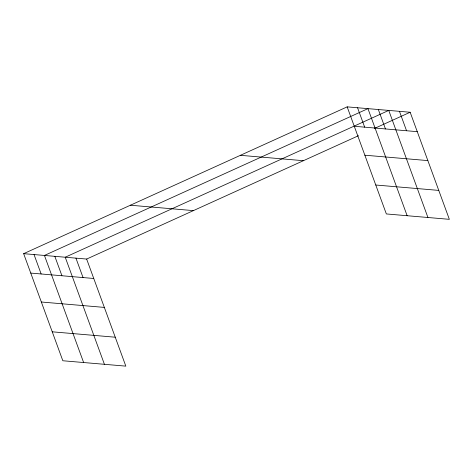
<?xml version="1.0" encoding="UTF-8"?>
<svg xmlns="http://www.w3.org/2000/svg" width="473" height="473" viewBox="0 0 473 473"><rect width="100%" height="100%" fill="white"/><g stroke="black" fill="none" stroke-linecap="round" stroke-linejoin="round"><path stroke-width="0.71" d="M23.65 253.67L86.648 259.056L125.83 366.137L62.838 360.751L23.65 253.67L347.17 106.863L410.162 112.249L449.35 219.33L386.352 213.944L347.17 106.863M86.648 259.056L358.463 135.716M374.575 128.402L410.162 112.249M354.271 126.273L417.269 131.665M364.86 155.203L427.852 160.595M240.408 155.31L303.406 160.696M375.769 185.008L438.761 190.4M130.412 205.223L193.404 210.615M30.751 273.081L93.749 278.473M41.34 302.011L104.338 307.403M52.249 331.815L115.246 337.208M399.454 111.332L406.555 130.749M427.929 217.497L388.747 110.416L65.227 257.223L104.415 364.305M378.353 109.529L385.454 128.94M407.141 215.718L367.959 108.642L44.438 255.45L83.626 362.525M357.564 107.749L364.665 127.16M75.934 258.14L83.041 277.55M54.833 256.336L61.933 275.747M34.044 254.557L41.145 273.968"/></g></svg>
